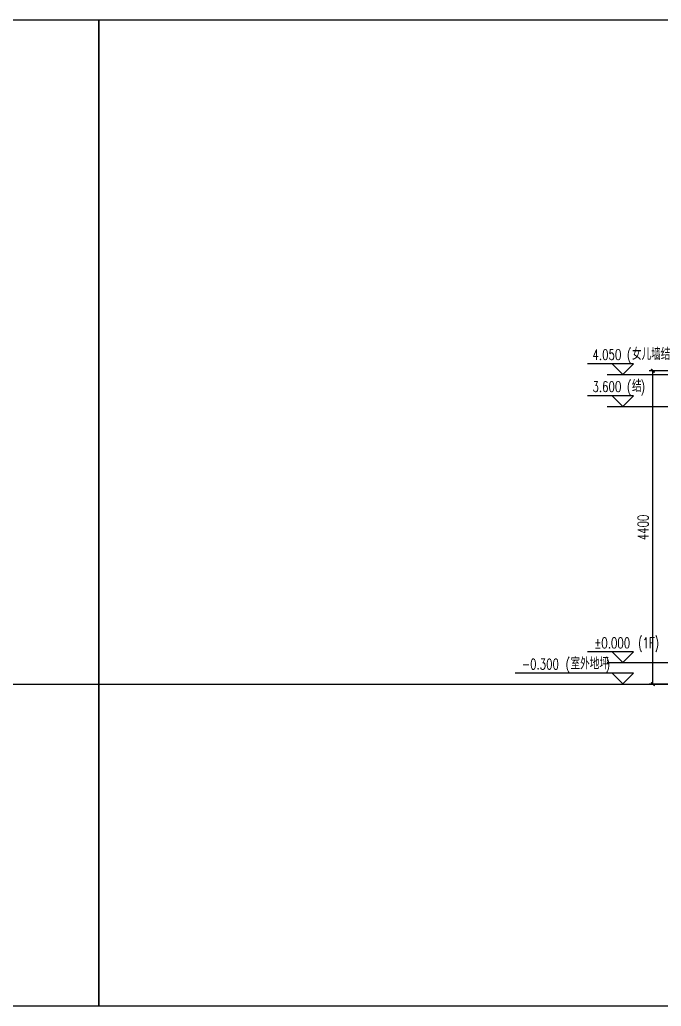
# Model space of a CAD drawing. Extents: x -4210259 to 293730, y -7499 to 868879.
# Drawn here: x -2328761 to -2319745, y 512410 to 526270 of the extents above; entities that cross this region are included whole.
import ezdxf

# ---------------------------------------------------------------- set-up
doc = ezdxf.new("R2010")
doc.units = 0
doc.header["$LTSCALE"] = 1000
doc.header["$MEASUREMENT"] = 0
doc.linetypes.add('DOTE', pattern=[2.42, 2, -0.2, 0.02, -0.2])
doc.layers.get('Defpoints').update_dxf_attribs({"color": 210})
for name, color, linetype in [('A-AXIS-D', 1, 'Continuous'), ('A-AXIS-DOTE', 14, 'DOTE'), ('A-AXIS-ELEV', 4, 'Continuous'), ('A-LIN-V', 9, 'Continuous'), ('A-SFCE', 30, 'Continuous'), ('PUB_TEXT', 7, 'Continuous')]:
    doc.layers.add(name, color=color, linetype=linetype)
doc.styles.add('_TCH_DIM', font='SIMPLEX', dxfattribs={"bigfont": 'GBCBIG'})
doc.styles.add('_TCH_DIM_T3', font='SIMPLEX', dxfattribs={"width": 0.705882, "bigfont": 'GBCBIG'})
doc.dimstyles.new('_TCH_ARCH&&50', dxfattribs={"dimtxt": 148.75, "dimasz": 50, "dimexe": 50, "dimexo": 50, "dimgap": 63.125, "dimtad": 1, "dimdec": 0, "dimzin": 0, "dimdsep": 46, "dimtxsty": '_TCH_DIM_T3', "dimblk": 'ARCHTICK', "dimcen": 0.09, "dimclrt": 7, "dimazin": 2, "dimtfac": 1, "dimtdec": 0, "dimtix": 1, "dimtmove": 2, "dimatfit": 3, "dimfxl": 0, "dimtolj": 1, "dimtzin": 0, "dimarcsym": 0})

# ---------------------------------------------------------------- blocks, each defined once
blk = doc.blocks.new('_ArchTick')
at = {"color": 0, "linetype": 'ByBlock', "const_width": 0.4}
blk.add_lwpolyline([(-0.5, -0.5), (0.5, 0.5)], dxfattribs=at)
blk = doc.blocks.new('*D655')
at = {"layer": 'A-AXIS-D', "color": 0, "lineweight": -2}
for p, q in [((-2319477, 521337), (-2319913, 521337)), ((-2319863, 516937), (-2319863, 521337)), ((-2319477, 516937), (-2319913, 516937))]:
    blk.add_line(p, q, dxfattribs=at)
at = {"layer": 'Defpoints', "color": 0}
for p in [(-2319863, 521337), (-2319427, 521337), (-2319427, 516937)]:
    blk.add_point(p, dxfattribs=at)
at = {"layer": 'A-AXIS-D', "color": 0, "lineweight": -2, "xscale": 50, "yscale": 50, "zscale": 50}
for p, rotation in [((-2319863, 521337), 90), ((-2319863, 516937), 270)]:
    blk.add_blockref('_ArchTick', p, dxfattribs=dict(at, rotation=rotation))
at = {"layer": 'A-AXIS-D', "color": 7, "insert": (-2320000, 519137), "char_height": 148.8, "attachment_point": 5, "rotation": 90, "style": '_TCH_DIM_T3'}
blk.add_mtext('\\A1;4400', dxfattribs=at)

msp = doc.modelspace()

# ---------------------------------------------------------------- linework, layer by layer
at = {"layer": 'A-AXIS-DOTE', "ltscale": 30}
for p, q in [((-2320506.7, 521287.5), (-2313010, 521287.5)), ((-2320506.7, 520837.5), (-2313010, 520837.5)), ((-2320506.7, 517237.5), (-2310160, 517237.5))]:
    msp.add_line(p, q, dxfattribs=at)
at = {"layer": 'A-AXIS-DOTE'}
msp.add_line((-2320506.7, 516937.5), (-2310160, 516937.5), dxfattribs=at)
at = {"layer": 'A-AXIS-ELEV'}
for p, q in [((-2320136.7, 521437.5), (-2320780.5, 521437.5)), ((-2320286.7, 521287.5), (-2320436.7, 521437.5)), ((-2320286.7, 521287.5), (-2320136.7, 521437.5)), ((-2320136.7, 520987.5), (-2320780.5, 520987.5)), ((-2320286.7, 520837.5), (-2320436.7, 520987.5)), ((-2320286.7, 520837.5), (-2320136.7, 520987.5)), ((-2320136.7, 517387.5), (-2320780.5, 517387.5)), ((-2320286.7, 517237.5), (-2320436.7, 517387.5)), ((-2320286.7, 517237.5), (-2320136.7, 517387.5)), ((-2320136.6, 517089.4), (-2321800, 517089.4)), ((-2320286.6, 516939.4), (-2320436.6, 517089.4)), ((-2320286.6, 516939.4), (-2320136.6, 517089.4))]:
    msp.add_line(p, q, dxfattribs=at)
at = {"layer": 'A-LIN-V'}
for points in [[(-2377130, 526270), (-2327650, 526270), (-2327650, 512410), (-2377130, 512410)], [(-2327650, 526270), (-2279870, 526270), (-2279870, 512410), (-2327650, 512410)]]:
    msp.add_lwpolyline(points, close=True, dxfattribs=at)
at = {"layer": 'A-SFCE'}
msp.add_line((-2333566.7, 516937.5), (-2279870, 516937.5), dxfattribs=at)

# ---------------------------------------------------------------- texts
at = {"layer": 'PUB_TEXT', "style": '_TCH_DIM', "width": 0.705882}
for s, height, p in [('4.050', 148.75, (-2320711.5, 521490)), ('(', 148.8, (-2320226.5, 521490)), ('3.600', 148.75, (-2320711.5, 521040)), ('(', 148.8, (-2320226.5, 521040)), (')', 148.8, (-2320033.6, 521040)), ('%%P0.000', 148.75, (-2320685.5, 517440)), ('(1F)', 148.75, (-2320070.5, 517440)), ('-0.300', 148.75, (-2321705, 517141.9)), ('(', 148.8, (-2321090, 517141.9)), (')', 148.8, (-2320528.5, 517141.9))]:
    msp.add_text(s, height=height, dxfattribs=at).set_placement(p)
at = {"layer": 'PUB_TEXT', "style": '_TCH_DIM'}
for s, height, p in [('女儿墙结', 168.79, (-2320156.5, 521490)), ('结', 168.8, (-2320156.5, 521040)), ('室外地坪', 168.79, (-2321020, 517141.9))]:
    msp.add_text(s, height=height, dxfattribs=at).set_placement(p)

# ---------------------------------------------------------------- dimensions: what is measured, and where the dimension line sits
at = {"layer": 'A-AXIS-D'}
dim = msp.add_aligned_dim(p1=(-2319426.7, 516937.5), p2=(-2319426.7, 521337.5), distance=435.8, dimstyle='_TCH_ARCH&&50', dxfattribs=at)
dim.commit()
dim.dimension.update_dxf_attribs({"geometry": '*D655', "text_midpoint": (-2320000.1, 519137.5)})

doc.saveas('drawing.dxf')
